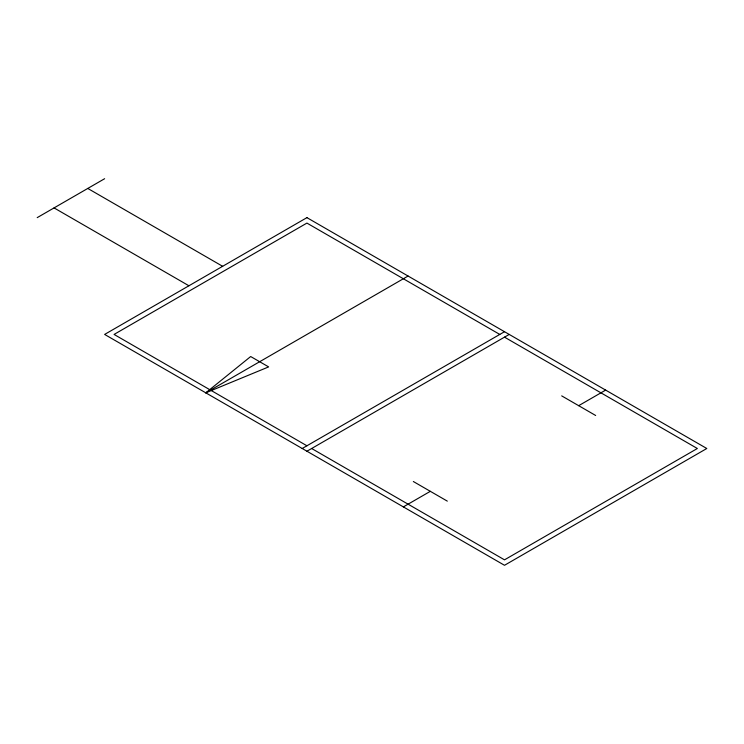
<?xml version="1.0" encoding="UTF-8"?>
<svg xmlns="http://www.w3.org/2000/svg" width="744" height="744" viewBox="0 0 744 744"><rect width="100%" height="100%" fill="white"/><g stroke="black" fill="none" stroke-linecap="round" stroke-linejoin="round"><path stroke-width="1.12" d="M205.781 392.832L250.682 356.534L268.64 366.904L205.781 392.832L408.075 276.033M37.2 217.639L104.634 178.709M302.204 448.502L504.506 331.703M306.928 451.227L509.221 334.428M403.36 506.897L430.33 491.328M578.683 405.675L605.653 390.107M499.782 334.428L306.928 223.088L114.074 334.428L306.928 445.777M504.506 337.153L697.361 448.502L504.506 559.841L311.652 448.502M561.692 395.873L595.665 415.487M87.773 188.437L222.642 266.306M54.061 207.902L188.92 285.77M413.339 481.517L447.311 501.131M306.928 217.639L104.634 334.428L504.506 565.291L706.8 448.502L306.928 217.639"/></g></svg>
